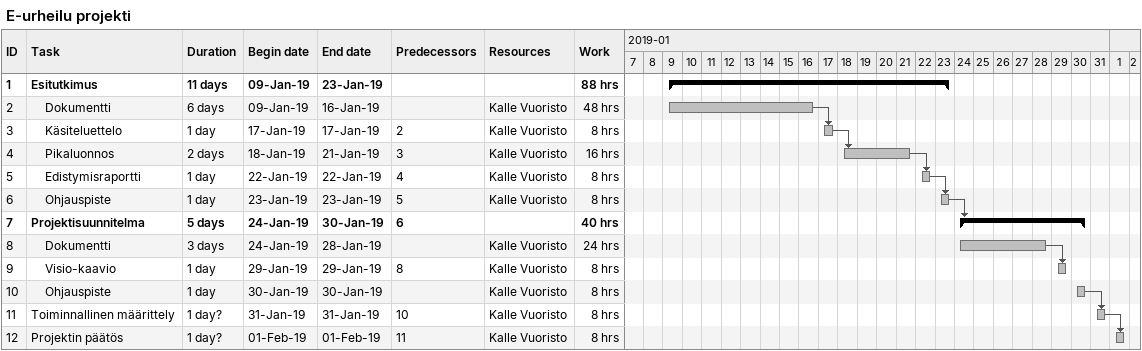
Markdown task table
E-urheilu projekti

| ID | Level | Task | Duration | Start | Finish | Predecessors | Resources | Work (h) |
|---|---|---|---|---|---|---|---|---|
| 1 | 1 | **Esitutkimus** | 11d | 2019-01-09 | 2019-01-23 |  |  | 88 |
| 2 | 2 | Dokumentti | 6d | 2019-01-09 | 2019-01-16 |  | Kalle Vuoristo | 48 |
| 3 | 2 | Käsiteluettelo | 1d | 2019-01-17 | 2019-01-17 | 2 | Kalle Vuoristo | 8 |
| 4 | 2 | Pikaluonnos | 2d | 2019-01-18 | 2019-01-21 | 3 | Kalle Vuoristo | 16 |
| 5 | 2 | Edistymisraportti | 1d | 2019-01-22 | 2019-01-22 | 4 | Kalle Vuoristo | 8 |
| 6 | 2 | Ohjauspiste | 1d | 2019-01-23 | 2019-01-23 | 5 | Kalle Vuoristo | 8 |
| 7 | 1 | **Projektisuunnitelma** | 5d | 2019-01-24 | 2019-01-30 | 6 |  | 40 |
| 8 | 2 | Dokumentti | 3d | 2019-01-24 | 2019-01-28 |  | Kalle Vuoristo | 24 |
| 9 | 2 | Visio-kaavio | 1d | 2019-01-29 | 2019-01-29 | 8 | Kalle Vuoristo | 8 |
| 10 | 2 | Ohjauspiste | 1d | 2019-01-30 | 2019-01-30 |  | Kalle Vuoristo | 8 |
| 11 | 1 | Toiminnallinen määrittely | 1d? | 2019-01-31 | 2019-01-31 | 10 | Kalle Vuoristo | 8 |
| 12 | 1 | Projektin päätös | 1d? | 2019-02-01 | 2019-02-01 | 11 | Kalle Vuoristo | 8 |
